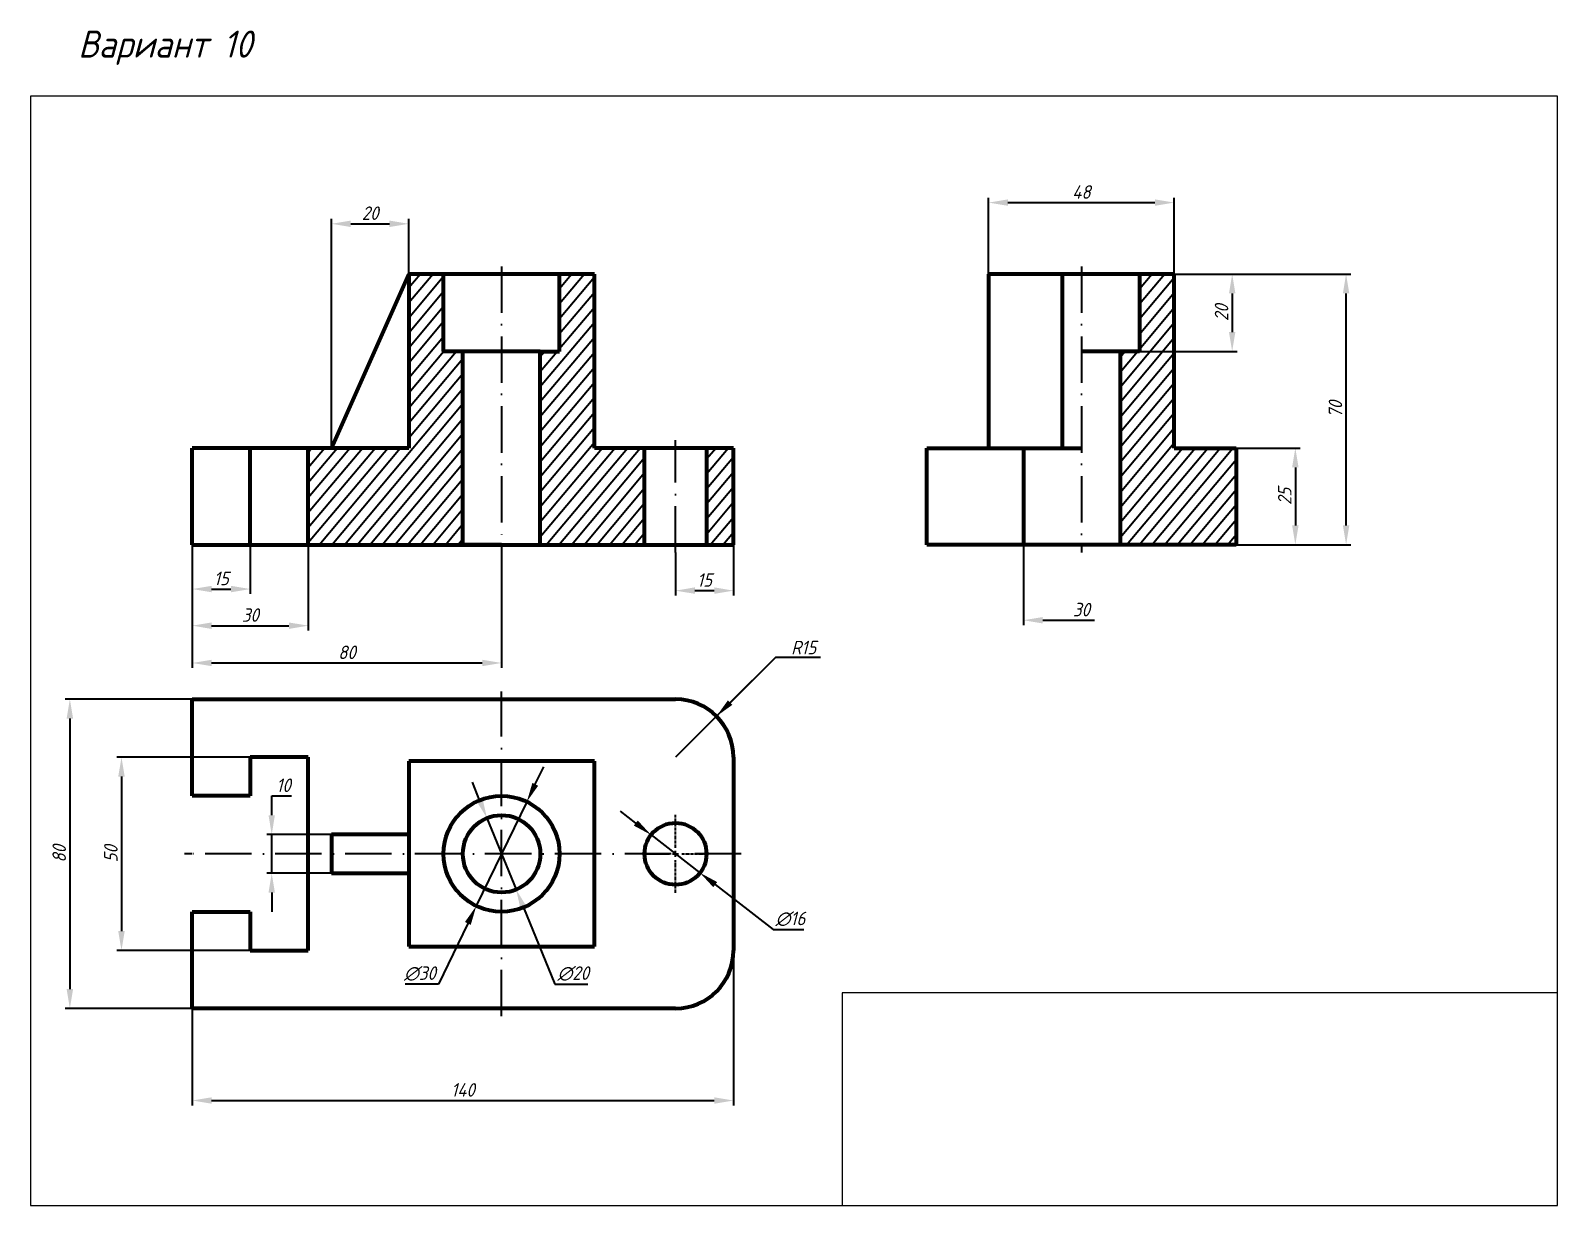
# Model space of a CAD drawing. Header units: inches. Extents: x 39 to 2522, y 44 to 1378.
# Drawn here: x 1947.7 to 2342.7, y 1074.3 to 1378.3 of the extents above; entities that cross this region are included whole.
import ezdxf
from ezdxf import colors
from ezdxf.entities.mleader import LeaderData, LeaderLine
from ezdxf.math import Vec2, Vec3

# ---------------------------------------------------------------- set-up
doc = ezdxf.new("R2010")
doc.units = ezdxf.units.IN
doc.header["$MEASUREMENT"] = 0
doc.linetypes.add('ACAD_ISO10W100', pattern=[18, 12, -3, 0, -3])
doc.linetypes.add('CENTER2', pattern=[1.125, 0.75, -0.125, 0.125, -0.125])
for name, color, linetype, lineweight in [('аннотации', 1, 'Continuous', 40), ('осевой', 4, 'ACAD_ISO10W100', 40), ('основной', 7, 'Continuous', 90), ('тонкий', 5, 'Continuous', 40)]:
    doc.layers.add(name, color=color, linetype=linetype, lineweight=lineweight)
doc.styles.add('GOST', font='ISOCPEUR.TTF', dxfattribs={"width": 0.9, "oblique": 15, "height": 7})
doc.styles.add('ГОСТ', font='ISOCPEUR.TTF', dxfattribs={"width": 0.9, "oblique": 15})
doc.dimstyles.new('ГОСТ', dxfattribs={"dimtxt": 3.5, "dimasz": 5, "dimexe": 1.25, "dimexo": 0, "dimgap": 1, "dimtad": 1, "dimtoh": 1, "dimdec": 1, "dimtxsty": 'ГОСТ', "dimcen": 2.5, "dimclrd": 256, "dimclre": 256, "dimclrt": 256, "dimadec": 0, "dimazin": 0, "dimtfac": 1, "dimtdec": 1, "dimtmove": 0, "dimatfit": 0, "dimfxl": 1, "dimlwd": -1, "dimlwe": -1, "dimarcsym": 0})
pattern_1 = [(50, (1615.5866, 445.4796), (-1.915111, 1.606969), [])]

# ---------------------------------------------------------------- blocks, each defined once
blk = doc.blocks.new('*U69')
at = {"layer": 'осевой', "color": 0, "linetype": 'CENTER2', "transparency": 16777216}
for p, q in [((0, 1.6), (0, 10.12)), ((-8.12, 0), (-1.6, 0)), ((1.6, 0), (8.12, 0)), ((0, -10.12), (0, -1.6))]:
    blk.add_line(p, q, dxfattribs=at)
at = {"layer": 'осевой', "color": 0, "linetype": 'Continuous', "transparency": 16777216}
for p, q in [((-0.8, 0), (0.8, 0)), ((0, -0.8), (0, 0.8))]:
    blk.add_line(p, q, dxfattribs=at)
blk = doc.blocks.new('*D71')
at = {"layer": 'Defpoints', "color": 0, "transparency": 16777216}
for p in [(2004.51, 1190.26), (1971.19, 1140.26), (2004.51, 1140.26)]:
    blk.add_point(p, dxfattribs=at)
at = {"layer": 'аннотации', "transparency": 16777216}
for p, q in [((2004.51, 1190.26), (1969.94, 1190.26)), ((1971.19, 1185.26), (1971.19, 1145.26)), ((2004.51, 1140.26), (1969.94, 1140.26))]:
    blk.add_line(p, q, dxfattribs=at)
for points in [[(1970.35, 1185.26), (1972.02, 1185.26), (1971.19, 1190.26)], [(1970.35, 1145.26), (1972.02, 1145.26), (1971.19, 1140.26)]]:
    blk.add_solid(points, dxfattribs=at)
at = {"layer": 'аннотации', "transparency": 16777216, "insert": (1968.44, 1165.26), "char_height": 3.5, "attachment_point": 5, "rotation": 90, "style": 'ГОСТ'}
blk.add_mtext('50', dxfattribs=at)
blk = doc.blocks.new('*D72')
at = {"layer": 'Defpoints', "color": 0, "transparency": 16777216}
for p in [(1989.51, 1205.26), (1957.83, 1125.26), (1989.51, 1125.26)]:
    blk.add_point(p, dxfattribs=at)
at = {"layer": 'аннотации', "transparency": 16777216}
for p, q in [((1989.51, 1205.26), (1956.58, 1205.26)), ((1957.83, 1200.26), (1957.83, 1130.26)), ((1989.51, 1125.26), (1956.58, 1125.26))]:
    blk.add_line(p, q, dxfattribs=at)
for points in [[(1957, 1200.26), (1958.67, 1200.26), (1957.83, 1205.26)], [(1957, 1130.26), (1958.67, 1130.26), (1957.83, 1125.26)]]:
    blk.add_solid(points, dxfattribs=at)
at = {"layer": 'аннотации', "transparency": 16777216, "insert": (1955.08, 1165.26), "char_height": 3.5, "attachment_point": 5, "rotation": 90, "style": 'ГОСТ'}
blk.add_mtext('80', dxfattribs=at)
blk = doc.blocks.new('*D77')
at = {"layer": 'Defpoints', "color": 0, "transparency": 16777216}
for p in [(2065.73, 1174.52), (2073.28, 1156.01)]:
    blk.add_point(p, dxfattribs=at)
at = {"layer": 'аннотации', "transparency": 16777216}
for p, q in [((2063.84, 1179.15), (2061.95, 1183.78)), ((2065.73, 1174.52), (2073.28, 1156.01)), ((2075.17, 1151.38), (2083.27, 1131.54)), ((2083.27, 1131.54), (2091.82, 1131.54))]:
    blk.add_line(p, q, dxfattribs=at)
for points in [[(2064.61, 1179.47), (2063.07, 1178.84), (2065.73, 1174.52)], [(2075.95, 1151.69), (2074.4, 1151.06), (2073.28, 1156.01)]]:
    blk.add_solid(points, dxfattribs=at)
at = {"layer": 'аннотации', "transparency": 16777216, "insert": (2088.05, 1134.29), "char_height": 3.5, "attachment_point": 5, "style": 'ГОСТ'}
blk.add_mtext('∅20', dxfattribs=at)
blk = doc.blocks.new('*D78')
at = {"layer": 'Defpoints', "color": 0, "transparency": 16777216}
for p in [(2076.05, 1178.76), (2062.97, 1151.77)]:
    blk.add_point(p, dxfattribs=at)
at = {"layer": 'аннотации', "transparency": 16777216}
for p, q in [((2078.23, 1183.26), (2080.41, 1187.76)), ((2076.05, 1178.76), (2062.97, 1151.77)), ((2060.79, 1147.27), (2053.17, 1131.54)), ((2053.17, 1131.54), (2044.61, 1131.54))]:
    blk.add_line(p, q, dxfattribs=at)
for points in [[(2077.48, 1183.63), (2078.98, 1182.9), (2076.05, 1178.76)], [(2060.04, 1147.63), (2061.54, 1146.9), (2062.97, 1151.77)]]:
    blk.add_solid(points, dxfattribs=at)
at = {"layer": 'аннотации', "transparency": 16777216, "insert": (2048.39, 1143.04), "char_height": 3.5, "attachment_point": 5, "style": 'ГОСТ'}
blk.add_mtext('\\P\\P\\P∅30', dxfattribs=at)
blk = doc.blocks.new('*D79')
at = {"layer": 'Defpoints', "color": 0, "transparency": 16777216}
for p in [(2108.18, 1170.17), (2120.83, 1160.36)]:
    blk.add_point(p, dxfattribs=at)
at = {"layer": 'аннотации', "transparency": 16777216}
for p, q in [((2104.23, 1173.23), (2100.28, 1176.29)), ((2108.18, 1170.17), (2120.83, 1160.36)), ((2124.78, 1157.3), (2139.77, 1145.68)), ((2139.77, 1145.68), (2147.7, 1145.68))]:
    blk.add_line(p, q, dxfattribs=at)
for points in [[(2104.74, 1173.89), (2103.72, 1172.57), (2108.18, 1170.17)], [(2125.29, 1157.96), (2124.27, 1156.64), (2120.83, 1160.36)]]:
    blk.add_solid(points, dxfattribs=at)
at = {"layer": 'аннотации', "transparency": 16777216, "insert": (2144.23, 1148.43), "char_height": 3.5, "attachment_point": 5, "style": 'ГОСТ'}
blk.add_mtext('∅16', dxfattribs=at)
blk = doc.blocks.new('*D80')
at = {"layer": 'Defpoints', "color": 0, "transparency": 16777216}
for p in [(1989.51, 1245.26), (2004.51, 1245.26), (2004.51, 1233.77)]:
    blk.add_point(p, dxfattribs=at)
at = {"layer": 'аннотации', "transparency": 16777216}
for p, q in [((1989.51, 1245.26), (1989.51, 1232.52)), ((2004.51, 1245.26), (2004.51, 1232.52)), ((1994.51, 1233.77), (1999.51, 1233.77))]:
    blk.add_line(p, q, dxfattribs=at)
for points in [[(1994.51, 1234.61), (1994.51, 1232.94), (1989.51, 1233.77)], [(1999.51, 1234.61), (1999.51, 1232.94), (2004.51, 1233.77)]]:
    blk.add_solid(points, dxfattribs=at)
at = {"layer": 'аннотации', "transparency": 16777216, "insert": (1997.01, 1236.52), "char_height": 3.5, "attachment_point": 5, "style": 'ГОСТ'}
blk.add_mtext('15', dxfattribs=at)
blk = doc.blocks.new('*D81')
at = {"layer": 'Defpoints', "color": 0, "transparency": 16777216}
for p in [(1989.51, 1245.26), (2019.51, 1245.26), (2019.51, 1224.3)]:
    blk.add_point(p, dxfattribs=at)
at = {"layer": 'аннотации', "transparency": 16777216}
for p, q in [((1989.51, 1245.26), (1989.51, 1223.05)), ((2019.51, 1245.26), (2019.51, 1223.05)), ((1994.51, 1224.3), (2014.51, 1224.3))]:
    blk.add_line(p, q, dxfattribs=at)
for points in [[(1994.51, 1225.13), (1994.51, 1223.46), (1989.51, 1224.3)], [(2014.51, 1225.13), (2014.51, 1223.46), (2019.51, 1224.3)]]:
    blk.add_solid(points, dxfattribs=at)
at = {"layer": 'аннотации', "transparency": 16777216, "insert": (2004.51, 1227.05), "char_height": 3.5, "attachment_point": 5, "style": 'ГОСТ'}
blk.add_mtext('30', dxfattribs=at)
blk = doc.blocks.new('*D83')
at = {"layer": 'Defpoints', "color": 0, "transparency": 16777216}
for p in [(2259.51, 1270.26), (2259.51, 1245.26), (2274.85, 1245.26)]:
    blk.add_point(p, dxfattribs=at)
at = {"layer": 'аннотации', "transparency": 16777216}
for p, q in [((2259.51, 1270.26), (2276.1, 1270.26)), ((2274.85, 1265.26), (2274.85, 1250.26)), ((2259.51, 1245.26), (2276.1, 1245.26))]:
    blk.add_line(p, q, dxfattribs=at)
for points in [[(2274.02, 1265.26), (2275.69, 1265.26), (2274.85, 1270.26)], [(2274.02, 1250.26), (2275.69, 1250.26), (2274.85, 1245.26)]]:
    blk.add_solid(points, dxfattribs=at)
at = {"layer": 'аннотации', "transparency": 16777216, "insert": (2272.1, 1257.76), "char_height": 3.5, "attachment_point": 5, "rotation": 90, "style": 'ГОСТ'}
blk.add_mtext('25', dxfattribs=at)
blk = doc.blocks.new('*D85')
at = {"layer": 'Defpoints', "color": 0, "transparency": 16777216}
for p in [(2129.51, 1245.26), (2114.51, 1243.26), (2129.51, 1233.37)]:
    blk.add_point(p, dxfattribs=at)
at = {"layer": 'аннотации', "transparency": 16777216}
for p, q in [((2129.51, 1245.26), (2129.51, 1232.12)), ((2114.51, 1243.26), (2114.51, 1232.12)), ((2119.51, 1233.37), (2124.51, 1233.37))]:
    blk.add_line(p, q, dxfattribs=at)
for points in [[(2119.51, 1234.21), (2119.51, 1232.54), (2114.51, 1233.37)], [(2124.51, 1234.21), (2124.51, 1232.54), (2129.51, 1233.37)]]:
    blk.add_solid(points, dxfattribs=at)
at = {"layer": 'аннотации', "transparency": 16777216, "insert": (2122.01, 1236.12), "char_height": 3.5, "attachment_point": 5, "style": 'ГОСТ'}
blk.add_mtext('15', dxfattribs=at)
blk = doc.blocks.new('*D86')
at = {"layer": 'Defpoints', "color": 0, "transparency": 16777216}
for p in [(2129.51, 1140.26), (1989.51, 1125.26), (2129.51, 1101.44)]:
    blk.add_point(p, dxfattribs=at)
at = {"layer": 'аннотации', "transparency": 16777216}
for p, q in [((2129.51, 1140.26), (2129.51, 1100.19)), ((1989.51, 1125.26), (1989.51, 1100.19)), ((1994.51, 1101.44), (2124.51, 1101.44))]:
    blk.add_line(p, q, dxfattribs=at)
for points in [[(1994.51, 1102.27), (1994.51, 1100.61), (1989.51, 1101.44)], [(2124.51, 1102.27), (2124.51, 1100.61), (2129.51, 1101.44)]]:
    blk.add_solid(points, dxfattribs=at)
at = {"layer": 'аннотации', "transparency": 16777216, "insert": (2059.51, 1104.19), "char_height": 3.5, "attachment_point": 5, "style": 'ГОСТ'}
blk.add_mtext('140', dxfattribs=at)
blk = doc.blocks.new('*D89')
at = {"layer": 'Defpoints', "color": 0, "transparency": 16777216}
for p in [(2045.51, 1328.28), (2045.51, 1315.26), (2025.51, 1270.26)]:
    blk.add_point(p, dxfattribs=at)
at = {"layer": 'аннотации', "transparency": 16777216}
for p, q in [((2025.51, 1270.26), (2025.51, 1329.53)), ((2030.51, 1328.28), (2040.51, 1328.28)), ((2045.51, 1315.26), (2045.51, 1329.53))]:
    blk.add_line(p, q, dxfattribs=at)
for points in [[(2030.51, 1329.11), (2030.51, 1327.44), (2025.51, 1328.28)], [(2040.51, 1329.11), (2040.51, 1327.44), (2045.51, 1328.28)]]:
    blk.add_solid(points, dxfattribs=at)
at = {"layer": 'аннотации', "transparency": 16777216, "insert": (2035.51, 1331.03), "char_height": 3.5, "attachment_point": 5, "style": 'ГОСТ'}
blk.add_mtext('20', dxfattribs=at)
blk = doc.blocks.new('*D90')
at = {"layer": 'Defpoints', "color": 0, "transparency": 16777216}
for p in [(2204.51, 1245.26), (2234.51, 1245.26), (2234.51, 1225.71)]:
    blk.add_point(p, dxfattribs=at)
at = {"layer": 'аннотации', "transparency": 16777216}
for p, q in [((2204.51, 1245.26), (2204.51, 1224.46)), ((2209.51, 1225.71), (2222.86, 1225.71))]:
    blk.add_line(p, q, dxfattribs=at)
blk.add_solid([(2209.51, 1226.54), (2209.51, 1224.88), (2204.51, 1225.71)], dxfattribs=at)
at = {"layer": 'аннотации', "transparency": 16777216, "insert": (2219.51, 1228.46), "char_height": 3.5, "attachment_point": 5, "style": 'ГОСТ'}
blk.add_mtext('30', dxfattribs=at)
blk = doc.blocks.new('*D91')
at = {"layer": 'Defpoints', "color": 0, "transparency": 16777216}
for p in [(1989.51, 1245.26), (2069.51, 1245.26), (2069.51, 1214.65)]:
    blk.add_point(p, dxfattribs=at)
at = {"layer": 'аннотации', "transparency": 16777216}
for p, q in [((1989.51, 1245.26), (1989.51, 1213.4)), ((2069.51, 1245.26), (2069.51, 1213.4)), ((1994.51, 1214.65), (2064.51, 1214.65))]:
    blk.add_line(p, q, dxfattribs=at)
for points in [[(1994.51, 1215.48), (1994.51, 1213.82), (1989.51, 1214.65)], [(2064.51, 1215.48), (2064.51, 1213.82), (2069.51, 1214.65)]]:
    blk.add_solid(points, dxfattribs=at)
at = {"layer": 'аннотации', "transparency": 16777216, "insert": (2029.51, 1217.4), "char_height": 3.5, "attachment_point": 5, "style": 'ГОСТ'}
blk.add_mtext('80', dxfattribs=at)
blk = doc.blocks.new('*D92')
at = {"layer": 'Defpoints', "color": 0, "transparency": 16777216}
for p in [(2259.51, 1315.26), (2287.98, 1315.26), (2259.51, 1245.26)]:
    blk.add_point(p, dxfattribs=at)
at = {"layer": 'аннотации', "transparency": 16777216}
for p, q in [((2259.51, 1315.26), (2289.23, 1315.26)), ((2287.98, 1250.26), (2287.98, 1310.26)), ((2259.51, 1245.26), (2289.23, 1245.26))]:
    blk.add_line(p, q, dxfattribs=at)
for points in [[(2287.15, 1310.26), (2288.81, 1310.26), (2287.98, 1315.26)], [(2287.15, 1250.26), (2288.81, 1250.26), (2287.98, 1245.26)]]:
    blk.add_solid(points, dxfattribs=at)
at = {"layer": 'аннотации', "transparency": 16777216, "insert": (2285.23, 1280.26), "char_height": 3.5, "attachment_point": 5, "rotation": 90, "style": 'ГОСТ'}
blk.add_mtext('70', dxfattribs=at)
blk = doc.blocks.new('*D93')
at = {"layer": 'Defpoints', "color": 0, "transparency": 16777216}
for p in [(2234.51, 1315.26), (2234.51, 1295.26), (2258.51, 1295.26)]:
    blk.add_point(p, dxfattribs=at)
at = {"layer": 'аннотации', "transparency": 16777216}
for p, q in [((2234.51, 1315.26), (2259.76, 1315.26)), ((2258.51, 1310.26), (2258.51, 1300.26)), ((2234.51, 1295.26), (2259.76, 1295.26))]:
    blk.add_line(p, q, dxfattribs=at)
for points in [[(2257.68, 1310.26), (2259.34, 1310.26), (2258.51, 1315.26)], [(2257.68, 1300.26), (2259.34, 1300.26), (2258.51, 1295.26)]]:
    blk.add_solid(points, dxfattribs=at)
at = {"layer": 'аннотации', "transparency": 16777216, "insert": (2255.76, 1305.26), "char_height": 3.5, "attachment_point": 5, "rotation": 90, "style": 'ГОСТ'}
blk.add_mtext('20', dxfattribs=at)
blk = doc.blocks.new('*D94')
at = {"layer": 'Defpoints', "color": 0, "transparency": 16777216}
for p in [(2243.51, 1333.77), (2195.51, 1315.26), (2243.51, 1315.26)]:
    blk.add_point(p, dxfattribs=at)
at = {"layer": 'аннотации', "transparency": 16777216}
for p, q in [((2195.51, 1315.26), (2195.51, 1335.02)), ((2200.51, 1333.77), (2238.51, 1333.77)), ((2243.51, 1315.26), (2243.51, 1335.02))]:
    blk.add_line(p, q, dxfattribs=at)
for points in [[(2200.51, 1334.6), (2200.51, 1332.94), (2195.51, 1333.77)], [(2238.51, 1334.6), (2238.51, 1332.94), (2243.51, 1333.77)]]:
    blk.add_solid(points, dxfattribs=at)
at = {"layer": 'аннотации', "transparency": 16777216, "insert": (2219.51, 1336.52), "char_height": 3.5, "attachment_point": 5, "style": 'ГОСТ'}
blk.add_mtext('48', dxfattribs=at)
blk = doc.blocks.new('*D95')
at = {"layer": 'Defpoints', "color": 0, "transparency": 16777216}
for p in [(2010.05, 1170.26), (2025.51, 1170.26), (2025.51, 1160.26)]:
    blk.add_point(p, dxfattribs=at)
at = {"layer": 'аннотации', "transparency": 16777216}
for p, q in [((2010.05, 1175.26), (2010.05, 1180.26)), ((2010.05, 1180.26), (2015.14, 1180.26)), ((2025.51, 1170.26), (2008.8, 1170.26)), ((2010.05, 1160.26), (2010.05, 1170.26)), ((2025.51, 1160.26), (2008.8, 1160.26)), ((2010.05, 1155.26), (2010.05, 1150.26))]:
    blk.add_line(p, q, dxfattribs=at)
for points in [[(2009.22, 1175.26), (2010.88, 1175.26), (2010.05, 1170.26)], [(2009.22, 1155.26), (2010.88, 1155.26), (2010.05, 1160.26)]]:
    blk.add_solid(points, dxfattribs=at)
at = {"layer": 'аннотации', "transparency": 16777216, "insert": (2013.09, 1183.01), "char_height": 3.5, "attachment_point": 5, "style": 'ГОСТ'}
blk.add_mtext('10', dxfattribs=at)

msp = doc.modelspace()

# ---------------------------------------------------------------- hatches: boundary and pattern name
at = {"layer": 'тонкий'}
h = msp.add_hatch(dxfattribs=at)
h.set_pattern_fill('ANSI31', color=256, scale=20, angle=5)
h.set_pattern_definition(pattern_1)
h.paths.add_polyline_path([(2025.51, 1270.26), (2019.51, 1270.26), (2019.51, 1245.26), (2059.51, 1245.26), (2059.51, 1295.26), (2054.51, 1295.26), (2054.51, 1315.26), (2045.51, 1315.26), (2045.51, 1270.26)])
h.paths.add_polyline_path([(2079.51, 1245.26), (2106.51, 1245.26), (2106.51, 1270.26), (2093.51, 1270.26), (2093.51, 1315.26), (2084.51, 1315.26), (2084.51, 1295.26), (2079.51, 1295.26)])
h.paths.add_polyline_path([(2129.51, 1270.26), (2122.63, 1270.26), (2122.63, 1245.26), (2129.51, 1245.26)])
h = msp.add_hatch(dxfattribs=at)
h.set_pattern_fill('ANSI31', color=256, scale=20, angle=5)
h.set_pattern_definition(pattern_1)
h.paths.add_polyline_path([(2243.51, 1270.26), (2243.51, 1315.26), (2234.51, 1315.26), (2234.51, 1295.26), (2229.51, 1295.26), (2229.51, 1270.26), (2229.51, 1245.26), (2259.51, 1245.26), (2259.51, 1270.26)])

# ---------------------------------------------------------------- linework, layer by layer
at = {"layer": 'Defpoints'}
for p, q in [((1947.66, 1361.29), (1947.66, 1074.29)), ((2342.66, 1361.29), (1947.66, 1361.29)), ((2342.66, 1074.29), (2342.66, 1361.29)), ((2342.66, 1129.29), (2157.66, 1129.29)), ((2157.66, 1129.29), (2157.66, 1074.29)), ((1947.66, 1074.29), (2342.66, 1074.29))]:
    msp.add_line(p, q, dxfattribs=at)
at = {"layer": 'аннотации'}
msp.add_line((2140.43, 1216.19), (2114.51, 1190.26), dxfattribs=at)
at = {"layer": 'осевой'}
for p, q in [((2069.51, 1317.26), (2069.51, 1245.26)), ((2219.51, 1317.26), (2219.51, 1243.26)), ((2114.51, 1270.26), (2114.51, 1272.26)), ((2114.51, 1243.26), (2114.51, 1270.26)), ((2069.51, 1245.26), (2069.51, 1243.26)), ((2069.51, 1205.26), (2069.51, 1207.26)), ((2069.51, 1123.26), (2069.51, 1205.26)), ((1989.51, 1165.26), (1987.51, 1165.26)), ((2131.51, 1165.26), (1989.51, 1165.26))]:
    msp.add_line(p, q, dxfattribs=at)
at = {"layer": 'основной'}
for p, q in [((2025.51, 1270.26), (2045.51, 1315.26)), ((2093.51, 1315.26), (2045.51, 1315.26)), ((2045.51, 1315.26), (2045.51, 1270.26)), ((2054.51, 1295.26), (2054.51, 1315.26)), ((2084.51, 1295.26), (2084.51, 1315.26)), ((2093.51, 1270.26), (2093.51, 1315.26)), ((2243.51, 1315.26), (2195.51, 1315.26)), ((2195.51, 1315.26), (2195.51, 1270.26)), ((2214.51, 1315.26), (2214.51, 1270.26)), ((2234.51, 1315.26), (2234.51, 1295.26)), ((2243.51, 1270.26), (2243.51, 1315.26)), ((2059.51, 1295.26), (2054.51, 1295.26)), ((2059.51, 1245.26), (2059.51, 1295.26)), ((2079.51, 1295.26), (2059.51, 1295.26)), ((2079.51, 1245.26), (2079.51, 1295.26)), ((2079.51, 1295.26), (2084.51, 1295.26)), ((2229.51, 1295.26), (2219.51, 1295.26)), ((2229.51, 1295.26), (2229.51, 1270.26)), ((2234.51, 1295.26), (2229.51, 1295.26)), ((1989.51, 1245.26), (1989.51, 1270.26)), ((2045.51, 1270.26), (1989.51, 1270.26)), ((2004.51, 1245.26), (2004.51, 1270.26)), ((2019.51, 1245.26), (2019.51, 1270.26)), ((2045.51, 1270.26), (2025.51, 1270.26)), ((2129.51, 1270.26), (2093.51, 1270.26)), ((2106.51, 1245.26), (2106.51, 1270.26)), ((2122.63, 1245.26), (2122.63, 1270.26)), ((2129.51, 1245.26), (2129.51, 1270.26)), ((2179.51, 1245.26), (2179.51, 1270.26)), ((2179.51, 1270.26), (2219.51, 1270.26)), ((2204.51, 1270.26), (2204.51, 1245.26)), ((2229.51, 1270.26), (2229.51, 1245.26)), ((2243.51, 1270.26), (2259.51, 1270.26)), ((2259.51, 1270.26), (2259.51, 1245.26)), ((1989.51, 1245.26), (2129.51, 1245.26)), ((2069.51, 1245.26), (2059.51, 1245.26)), ((2259.51, 1245.26), (2179.51, 1245.26)), ((1989.51, 1205.26), (2114.51, 1205.26)), ((1989.51, 1180.26), (1989.51, 1205.26)), ((2019.51, 1190.26), (2004.51, 1190.26)), ((2004.51, 1190.26), (2004.51, 1180.26)), ((2019.51, 1140.26), (2019.51, 1190.26)), ((2069.51, 1189.26), (2045.51, 1189.26)), ((2045.51, 1189.26), (2045.51, 1141.26)), ((2093.51, 1189.26), (2069.51, 1189.26)), ((2093.51, 1141.26), (2093.51, 1189.26)), ((2129.51, 1190.26), (2129.51, 1140.26)), ((2004.51, 1180.26), (1989.51, 1180.26)), ((2035.51, 1170.26), (2025.51, 1170.26)), ((2025.51, 1170.26), (2025.51, 1160.26)), ((2045.51, 1170.26), (2035.51, 1170.26)), ((2025.51, 1160.26), (2045.51, 1160.26)), ((1989.51, 1125.26), (1989.51, 1150.26)), ((1989.51, 1150.26), (2004.51, 1150.26)), ((2004.51, 1150.26), (2004.51, 1140.26)), ((2004.51, 1140.26), (2019.51, 1140.26)), ((2045.51, 1141.26), (2093.51, 1141.26)), ((2114.51, 1125.26), (1989.51, 1125.26))]:
    msp.add_line(p, q, dxfattribs=at)
for centre, radius in [((2069.51, 1165.26), 15), ((2069.51, 1165.26), 10), ((2114.51, 1165.26), 8)]:
    msp.add_circle(centre, radius, dxfattribs=at)
for centre, start, end in [((2114.51, 1190.26), 0, 90), ((2114.51, 1140.26), 270, 0)]:
    msp.add_arc(centre, 15, start, end, dxfattribs=at)
at = {"layer": 'тонкий'}
msp.add_line((2129.51, 1245.26), (2129.51, 1245.26), dxfattribs=at)

# ---------------------------------------------------------------- block references
at = {"layer": 'осевой', "linetype": 'CENTER2'}
msp.add_blockref('*U69', (2114.51, 1165.26), dxfattribs=at)

# ---------------------------------------------------------------- texts
at = {"layer": 'основной', "insert": (1959.97, 1378.28), "char_height": 7, "width": 138.0335, "attachment_point": 1, "style": 'GOST'}
msp.add_mtext('{\\fISOCPEUR|b0|i0|c204|p0;Вариант} 10', dxfattribs=at)

# ---------------------------------------------------------------- dimensions: what is measured, and where the dimension line sits
at = {"layer": 'аннотации'}
for base, p1, p2, picture, middle in [((2243.51, 1333.77), (2195.51, 1315.26), (2243.51, 1315.26), '*D94', (2219.51, 1336.52)), ((2019.51, 1224.3), (1989.51, 1245.26), (2019.51, 1245.26), '*D81', (2004.51, 1227.05)), ((2069.51, 1214.65), (1989.51, 1245.26), (2069.51, 1245.26), '*D91', (2029.51, 1217.4)), ((2129.51, 1233.37), (2114.51, 1243.26), (2129.51, 1245.26), '*D85', (2122.01, 1236.12)), ((2129.51, 1101.44), (1989.51, 1125.26), (2129.51, 1140.26), '*D86', (2059.51, 1104.19))]:
    dim = msp.add_linear_dim(base=base, p1=p1, p2=p2, dimstyle='ГОСТ', dxfattribs=at)
    dim.commit()
    dim.dimension.update_dxf_attribs({"geometry": picture, "text_midpoint": middle})
for base, p1, p2, picture, middle in [((2045.51, 1328.28), (2025.51, 1270.26), (2045.51, 1315.26), '*D89', (2035.51, 1328.28)), ((2004.51, 1233.77), (1989.51, 1245.26), (2004.51, 1245.26), '*D80', (1997.01, 1233.77))]:
    dim = msp.add_linear_dim(base=base, p1=p1, p2=p2, dimstyle='ГОСТ', dxfattribs=at)
    dim.commit()
    dim.dimension.update_dxf_attribs({"geometry": picture, "text_midpoint": middle, "dimtype": 160})
for base, p1, p2, picture, middle in [((2258.51, 1295.26), (2234.51, 1315.26), (2234.51, 1295.26), '*D93', (2255.76, 1305.26)), ((2287.98, 1315.26), (2259.51, 1245.26), (2259.51, 1315.26), '*D92', (2285.23, 1280.26)), ((1957.83, 1125.26), (1989.51, 1205.26), (1989.51, 1125.26), '*D72', (1955.08, 1165.26)), ((1971.19, 1140.26), (2004.51, 1190.26), (2004.51, 1140.26), '*D71', (1968.44, 1165.26)), ((2010.05, 1170.26), (2025.51, 1160.26), (2025.51, 1170.26), '*D95', (2013.09, 1183.01))]:
    dim = msp.add_linear_dim(base=base, p1=p1, p2=p2, angle=90, dimstyle='ГОСТ', dxfattribs=at)
    dim.commit()
    dim.dimension.update_dxf_attribs({"geometry": picture, "text_midpoint": middle})
dim = msp.add_linear_dim(base=(2274.85, 1245.26), p1=(2259.51, 1270.26), p2=(2259.51, 1245.26), angle=270, dimstyle='ГОСТ', dxfattribs=at)
dim.commit()
dim.dimension.update_dxf_attribs({"geometry": '*D83', "text_midpoint": (2274.85, 1257.76), "dimtype": 161})
dim = msp.add_linear_dim(base=(2234.51, 1225.71), p1=(2204.51, 1245.26), p2=(2234.51, 1245.26), dimstyle='ГОСТ', override={"dimse2": 1, "dimsd2": 1}, dxfattribs=at)
dim.commit()
dim.dimension.update_dxf_attribs({"geometry": '*D90', "text_midpoint": (2219.51, 1228.46)})
dim = msp.add_diameter_dim_2p(p1=(2076.05, 1178.76), p2=(2062.97, 1151.77), text='\\P\\P\\P<>', dimstyle='ГОСТ', dxfattribs=at)
dim.commit()
dim.dimension.update_dxf_attribs({"geometry": '*D78', "text_midpoint": (2048.39, 1131.54), "dimtype": 163})
for p1, p2, picture, middle in [((2065.73, 1174.52), (2073.28, 1156.01), '*D77', (2088.05, 1131.54)), ((2108.18, 1170.17), (2120.83, 1160.36), '*D79', (2144.23, 1145.68))]:
    dim = msp.add_diameter_dim_2p(p1=p1, p2=p2, dimstyle='ГОСТ', dxfattribs=at)
    dim.commit()
    dim.dimension.update_dxf_attribs({"geometry": picture, "text_midpoint": middle, "dimtype": 163})

# ---------------------------------------------------------------- leaders
ml = msp.add_multileader_mtext('Standard', dxfattribs=at)
ml.set_content('R15', color=256, style='GOST')
ml.set_leader_properties(color=256, linetype='ByLayer', lineweight=-1)
ml.build(insert=Vec2(0, 0))
ml.multileader.update_dxf_attribs({"text_left_attachment_type": 6, "text_right_attachment_type": 6, "dogleg_length": 3, "arrow_head_size": 5})
ctx = ml.context
ctx.base_point, ctx.char_height, ctx.arrow_head_size, ctx.landing_gap_size, ctx.plane_origin = Vec3(2143.43, 1216.19), 3.5, 5, 1, Vec3(2114.51, 1190.26)
ctx.left_attachment, ctx.right_attachment = 6, 6
notes = []
notes.append((ctx, [(0, (1, 1, 0), (2140.43, 1216.19), (1, 0), 3, [(0, [(2125.11, 1200.87)], 0, [])])]))
ctx.mtext.insert, ctx.mtext.flow_direction = Vec3(2144.43, 1220.39), 5
for ctx, leaders in notes:
    for number, flags, end, landing, length, lines in leaders:
        leader = LeaderData()
        leader.index, (leader.has_last_leader_line, leader.has_dogleg_vector, leader.attachment_direction) = number, flags
        leader.last_leader_point, leader.dogleg_vector, leader.dogleg_length = Vec3(end), Vec3(landing), length
        for number, points, colour, breaks in lines:
            line = LeaderLine()
            line.index, line.vertices, line.color, line.breaks = number, Vec3.list(points), colors.encode_raw_color(colour), breaks
            leader.lines.append(line)
        ctx.leaders.append(leader)

doc.saveas('drawing.dxf')
